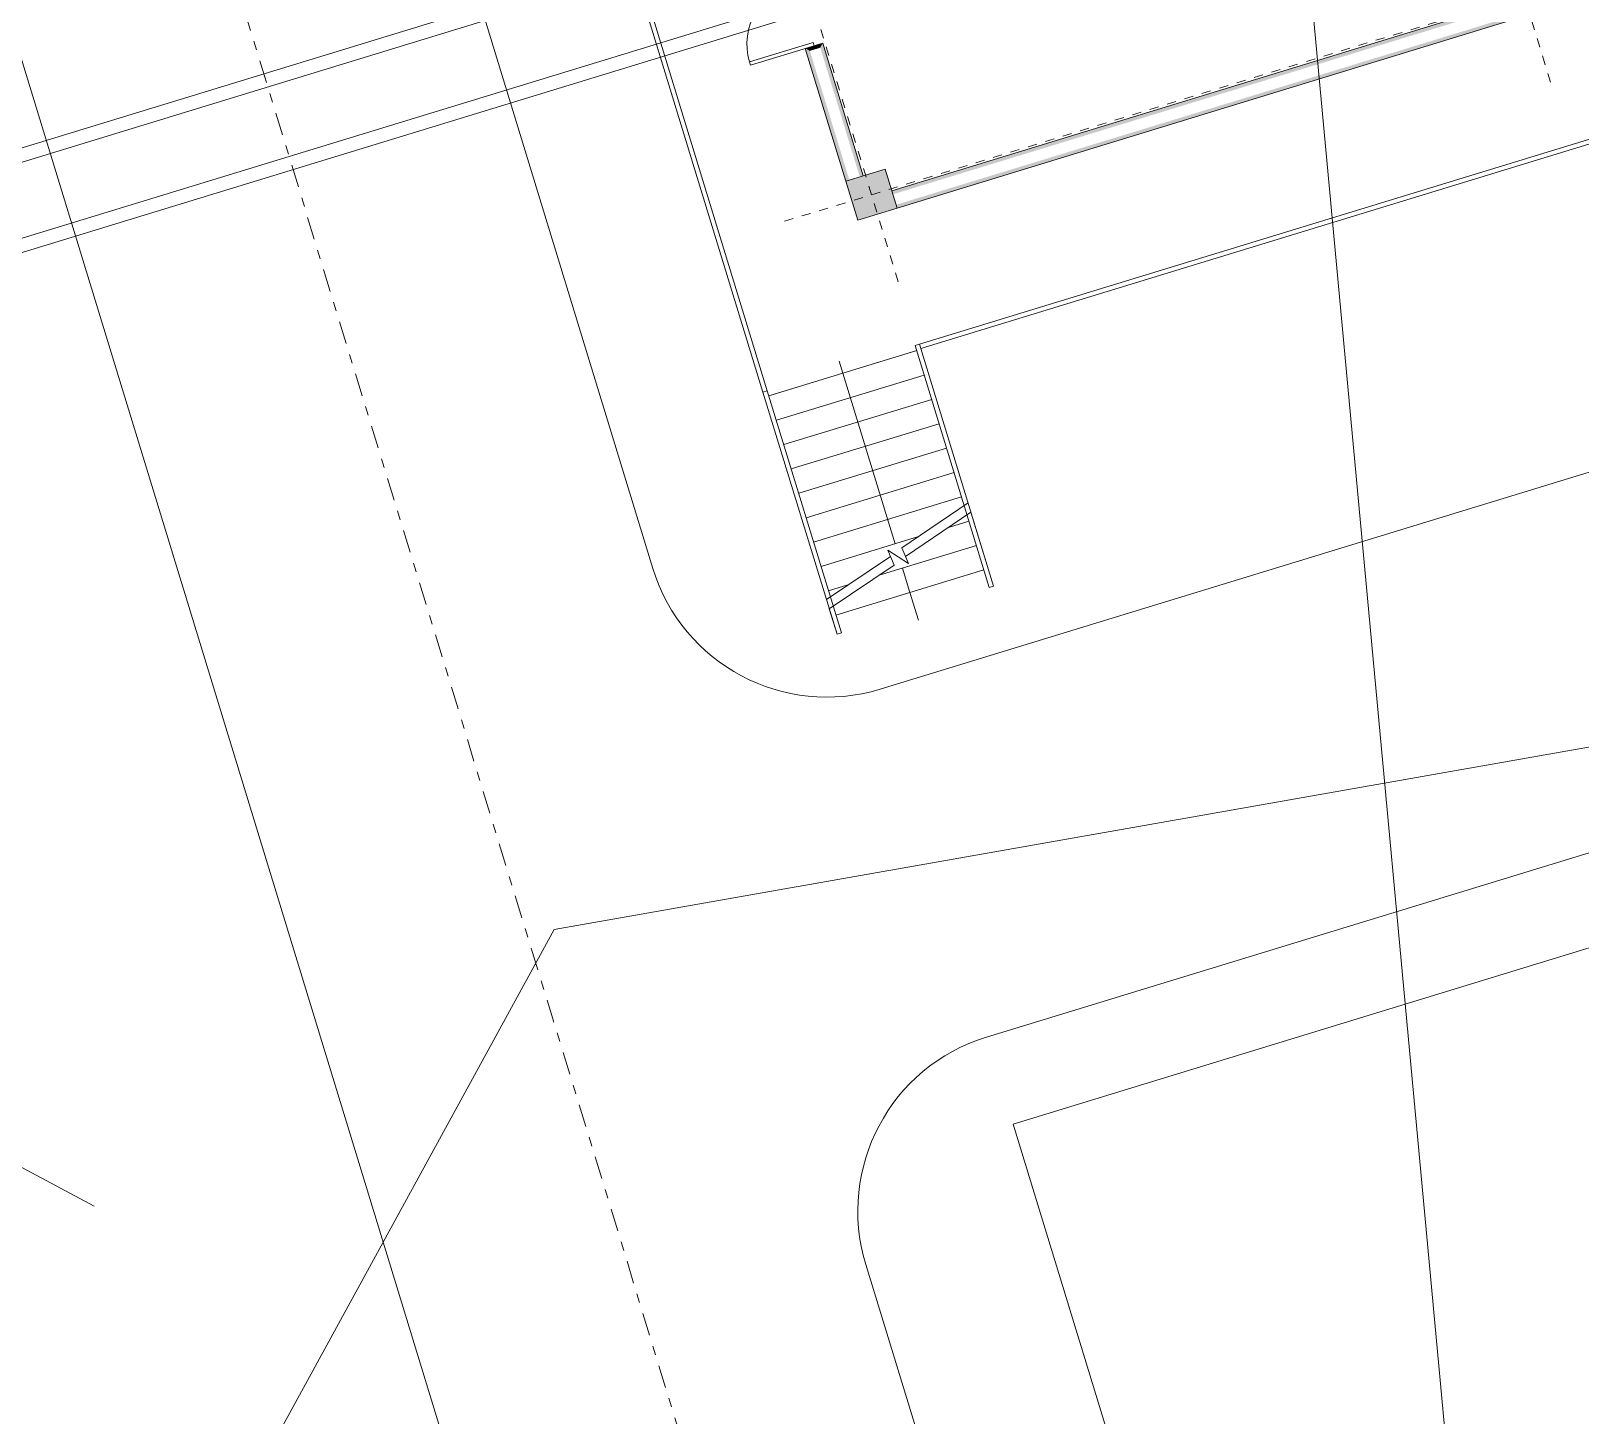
# Model space of a CAD drawing. Header units: metres. Extents: x 0 to 551036, y 0 to 1845929.
# Drawn here: x 547517.18 to 547534.21, y 1841909.82 to 1841925.04 of the extents above; entities that cross this region are included whole.
import ezdxf

# ---------------------------------------------------------------- set-up
doc = ezdxf.new("R2010")
doc.units = ezdxf.units.M
doc.header["$MEASUREMENT"] = 0
doc.linetypes.add('02 Xref KB1 MBTB$0$DASHDOT', pattern=[1, 0.5, -0.25, 0, -0.25])
doc.linetypes.add('DOTE', pattern=[2.42, 2, -0.2, 0.02, -0.2])
for name, color, linetype, lineweight in [('_0', 7, 'Continuous', 0), ('BD HH1 KEM TMB$0$cay', 7, 'Continuous', 0), ('BD HH1 KEM TMB$0$duongdaydien', 7, 'Continuous', 0), ('BD HH1 KEM TMB$0$ranhgioithucvat', 7, 'Continuous', 0), ('Level 10', 7, 'Continuous', 0), ('Level 58', 7, 'Continuous', 0), ('Level 62', 7, 'Continuous', 0)]:
    doc.layers.add(name, color=color, linetype=linetype, lineweight=lineweight)

# ---------------------------------------------------------------- blocks, each defined once
blk = doc.blocks.new('02 Xref KB1 MBTB$0$Kim_CS')
at = {"layer": 'BD HH1 KEM TMB$0$duongdaydien', "color": 0, "linetype": 'ByBlock', "lineweight": -2}
for p, q in [((-10499, 14034), (-2277, 5812)), ((-5056, 5056), (-2277, 5812)), ((0, 0), (-5056, 5056)), ((0, 0), (-1768, 1768))]:
    blk.add_line(p, q, dxfattribs=at)
blk = doc.blocks.new('02 Xref KB1 MBTB$0$KCS_01')
h = blk.add_hatch()
h.set_pattern_fill('ANGLE', color=0, pattern_type=2)
h.set_pattern_definition([(0, (-101000, -440999.72), (0, 69.85), [50.8, -19.05]), (90, (-101000, -440999.72), (-69.85, 4e-15), [50.8, -19.05])])
edge = h.paths.add_edge_path()
edge.add_arc((0, 0), 1981, 0, 360)
at = {"color": 0}
blk.add_circle((0, 0), 1981, dxfattribs=at)
at = {"layer": 'BD HH1 KEM TMB$0$duongdaydien', "color": 0, "xscale": 1.5, "yscale": 1.5, "zscale": 1.5}
blk.add_blockref('02 Xref KB1 MBTB$0$Kim_CS', (0, 0), dxfattribs=at)
blk = doc.blocks.new('_FZH')
at = {"flags": 128}
blk.add_lwpolyline([(-5, -5), (5, -5), (5, 5), (-5, 5), (-5, -5)], close=True, dxfattribs=at)
blk.add_solid([(-5, -5), (5, -5), (-5, 5), (5, 5)])
blk = doc.blocks.new('$DorLib2D$00000002')
for p, q in [((-5, 0), (-5, 4.875)), ((-4.75, 4.875), (-5, 4.875)), ((-4.75, 0), (-4.75, 4.875)), ((4.75, 0), (4.75, 4.875)), ((4.75, 4.875), (5, 4.875)), ((5, 0), (5, 4.875)), ((-5, 0), (-4.75, 0)), ((5, 0), (4.75, 0))]:
    blk.add_line(p, q)
at = {"lineweight": 13}
for centre, start, end in [((-4.875, 0), 0, 88.53072), ((4.875, 0), 91.46928, 180)]:
    blk.add_arc(centre, 4.875, start, end, dxfattribs=at)
blk = doc.blocks.new('C Room')
for points in [[(76428.7, 214816), (76028.7, 215216), (80528.7, 215216), (80128.7, 214816)], [(76028.7, 210716), (76028.7, 215216), (76428.7, 214816), (76428.7, 211116)], [(80528.7, 210716), (80128.7, 211116), (80128.7, 214816), (80528.7, 215216)], [(95378.7, 214816), (80528.7, 214816), (80528.7, 215216), (95778.7, 215216)], [(95778.7, 213216), (95378.7, 213616), (95378.7, 214816), (95778.7, 215216)], [(95778.7, 213216), (80528.7, 213216), (80528.7, 213616), (95378.7, 213616)], [(76028.7, 210716), (76428.7, 211116), (80128.7, 211116), (80528.7, 210716)], [(76028.7, 140216), (76028.7, 210716), (76428.7, 210716), (76428.7, 140216)], [(77628.7, 140216), (77628.7, 210716), (78028.7, 210716), (78028.7, 140216)]]:
    blk.add_hatch(color=256).paths.add_polyline_path(points)
for p, q in [((33195.2, 230716, 0), (61028.7, 230716, 0)), ((33195.2, 230716, 0), (33195.2, 230216, 0)), ((33195.2, 230716, 0), (36095, 230716, 0)), ((33195.2, 230216, 0), (61028.7, 230216, 0)), ((35228.7, 230216, 0), (35228.7, 213216, 0)), ((36095, 230716, 0), (38599.2, 222508.3, 0)), ((37162.4, 230716, 0), (39629.8, 222607, 0)), ((38028.7, 230216, 0), (38028.7, 227869, 0)), ((40828.7, 230216, 0), (40828.7, 219022.5, 0)), ((43628.7, 230216, 0), (43628.7, 213216, 0)), ((46428.7, 230216, 0), (46428.7, 213216, 0)), ((49228.7, 230216, 0), (49228.7, 213216, 0)), ((52028.7, 230216, 0), (52028.7, 213216, 0)), ((54828.7, 230216, 0), (54828.7, 213216, 0)), ((57628.7, 230216, 0), (57628.7, 213216, 0)), ((61028.7, 230716, 0), (61028.7, 230216, 0)), ((38028.7, 224378.2, 0), (38028.7, 213216, 0)), ((40375.4, 222678.5, 0), (38329.3, 220932.6, 0)), ((38599.2, 222508.3, 0), (40375.4, 222678.5, 0)), ((38329.3, 220932.6, 0), (40188.4, 221110.7, 0)), ((39157.9, 221012, 0), (41695, 212716, 0)), ((40188.4, 221110.7, 0), (42762.4, 212716, 0)), ((40828.7, 215548.6, 0), (40828.7, 213216, 0)), ((95778.7, 215216, 0), (80528.7, 215216, 0)), ((95778.7, 213216, 0), (95778.7, 215216, 0)), ((33195.2, 213216, 0), (61028.7, 213216, 0)), ((33195.2, 213216, 0), (33195.2, 212716, 0)), ((61028.7, 213216, 0), (61028.7, 212716, 0)), ((80528.7, 213216, 0), (95778.7, 213216, 0)), ((33195.2, 212716, 0), (61028.7, 212716, 0)), ((33195.2, 212716, 0), (41695, 212716, 0)), ((76028.7, 140216, 0), (76028.7, 210716, 0)), ((78028.7, 140216, 0), (78028.7, 210716, 0))]:
    blk.add_line(p, q)
at = {"linetype": 'DOTE'}
for p, q in [((78278.7, 57966, 0), (78278.7, 222966, 0)), ((68278.7, 212966, 0), (318278.7, 212966, 0)), ((68278.7, 137966, 0), (318278.7, 137966, 0))]:
    blk.add_line(p, q, dxfattribs=at)
at = {"elevation": 0, "flags": 128}
for points in [[(60428.7, 213216), (60428.7, 230216)], [(60428.7, 230116), (60428.7, 213316)], [(32038.2, 221716), (35232.9, 221716), (38028.7, 221716)], [(61828.7, 221716), (43828.7, 221716), (40828.7, 221716)]]:
    blk.add_lwpolyline(points, dxfattribs=at)
at = {"color": 6, "elevation": 0, "flags": 128}
for points in [[(61028.7, 230716), (61028.7, 230716), (326028.7, 230716)], [(61028.7, 230216), (61028.7, 230216), (325528.7, 230216)], [(60528.7, 50216), (60528.7, 212716)], [(61028.7, 50716), (61028.7, 212716)]]:
    blk.add_lwpolyline(points, dxfattribs=at)
at = {"extrusion": (0, 0, -1), "xscale": 1500, "yscale": 1500, "zscale": 1500}
blk.add_blockref('$DorLib2D$00000002', (-103278.7, 214216, 0), dxfattribs=at)
at = {"xscale": 450, "yscale": 450, "zscale": 450}
blk.add_blockref('_FZH', (78278.7, 212966, 0), dxfattribs=at)
blk = doc.blocks.new('Substation')
at = {"color": 5, "elevation": 0, "flags": 128}
blk.add_lwpolyline([(3138453.324, 2123578.794), (3138667.324, 2123578.794), (3138667.324, 2123508.794), (3138453.324, 2123508.794), (3138453.324, 2123578.794)], close=True, dxfattribs=at)
at = {"layer": 'BD HH1 KEM TMB$0$cay', "linetype": 'ByBlock', "lineweight": 13}
for p, q in [((3139509.324, 2123648.794, 0), (3138589.324, 2123648.794, 0)), ((3139138.083, 2123598.794, 0), (3138737.324, 2123598.794, 0)), ((3138677.324, 2123578.794, 0), (3138677.324, 2123494.658, 0)), ((3138717.324, 2123450.831, 0), (3138717.324, 2123578.794, 0))]:
    blk.add_line(p, q, dxfattribs=at)
at = {"layer": 'BD HH1 KEM TMB$0$cay', "linetype": 'ByBlock', "lineweight": 13, "elevation": 0, "flags": 128}
blk.add_lwpolyline([(3138657.324, 2123598.794), (3138459.324, 2123598.794), (3138459.324, 2124263.794), (3139639.324, 2124263.794), (3139639.324, 2123700.758)], dxfattribs=at)
at = {"layer": 'BD HH1 KEM TMB$0$cay', "linetype": 'ByBlock', "lineweight": 13}
for centre, start, end in [((3138657.324, 2123578.794, 0), 0, 90), ((3138737.324, 2123578.794, 0), 90, 180)]:
    blk.add_arc(centre, 20, start, end, dxfattribs=at)
at = {"layer": 'Level 58', "color": 4, "linetype": '02 Xref KB1 MBTB$0$DASHDOT', "ltscale": 5}
blk.add_line((3139619.324, 2123623.794, 0), (3138479.324, 2123623.794, 0), dxfattribs=at)
at = {"layer": 'Level 62', "lineweight": 13}
for p, q in [((3138790.824, 2123548.794, 0), (3138790.824, 2123728.572, 0)), ((3138792.324, 2123548.794, 0), (3138792.324, 2123728.572, 0)), ((3138800.324, 2123548.794, 0), (3138800.324, 2123728.572, 0)), ((3138801.824, 2123548.794, 0), (3138801.824, 2123728.572, 0))]:
    blk.add_line(p, q, dxfattribs=at)
at = {"xscale": 0.001, "yscale": 0.001, "zscale": 0.001}
blk.add_blockref('C Room', (3138691.296, 2123350.828, 0), dxfattribs=at)
at = {"layer": 'BD HH1 KEM TMB$0$duongdaydien', "xscale": 0.001, "yscale": 0.001, "zscale": 0.001, "rotation": 90}
blk.add_blockref('02 Xref KB1 MBTB$0$KCS_01', (3138709.324, 2123693.794, 0), dxfattribs=at)

msp = doc.modelspace()

# ---------------------------------------------------------------- linework, layer by layer
at = {"layer": 'BD HH1 KEM TMB$0$ranhgioithucvat', "flags": 128}
msp.add_lwpolyline([(547531.89925, 1842033.28857), (547549.39327, 1841997.82101), (547541.76536, 1841966.13845), (547547.72496, 1841928.26216), (547539.14357, 1841918.01894), (547522.93427, 1841915.16024), (547513.62909, 1841898.1492), (547493.1291, 1841887.66782), (547500.04159, 1841844.0744), (547470.24539, 1841828.35219), (547452.12732, 1841812.28635), (547467.85987, 1841795.61125), (547486.21482, 1841780.36563), (547473.81947, 1841756.78233), (547448.79011, 1841744.87147), (547409.15836, 1841745.20804)], dxfattribs=at)

# ---------------------------------------------------------------- next in the draw order: block references
at = {"layer": '_0', "xscale": 0.1, "yscale": 0.1, "zscale": 0.1, "rotation": 107.0123114188912}
msp.add_blockref('Substation', (842423.72785, 1603911.5666), dxfattribs=at)

# ---------------------------------------------------------------- next in the draw order: linework, layer by layer
at = {"layer": 'Level 10', "color": 5, "linetype": 'Continuous', "lineweight": 0, "flags": 128}
msp.add_lwpolyline([(547530.61, 1841932.41), (547533.68, 1841899.4), (547550.8048, 1841900.9685), (547551.04, 1841900.99), (547555.53, 1841884.74), (547560.89, 1841863.24)], dxfattribs=at)

doc.saveas('drawing.dxf')
